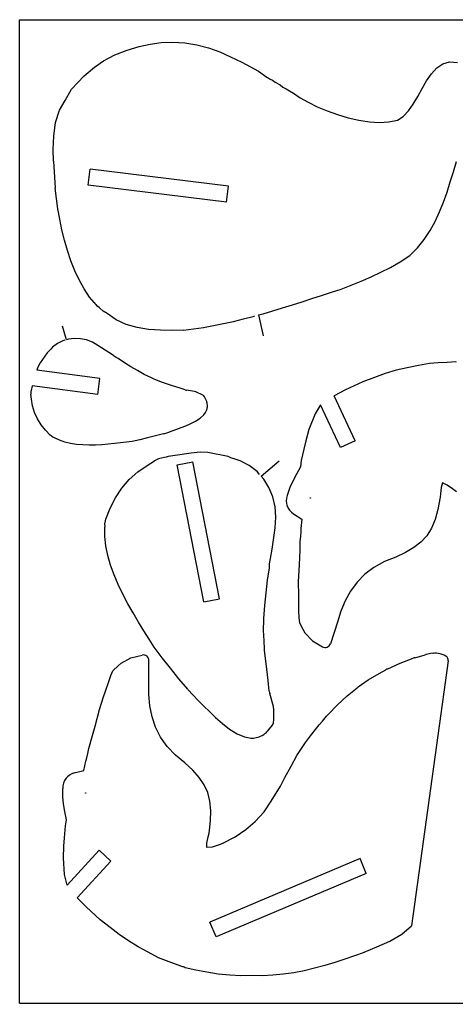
# Model space of a CAD drawing. Extents: x 167 to 467, y 466 to 711.
# Drawn here: x 166.8 to 275.7, y 466.2 to 711.2 of the extents above; entities that cross this region are included whole.
import ezdxf

# ---------------------------------------------------------------- set-up
doc = ezdxf.new("R2010")
doc.units = 0
doc.linetypes.add('AUSGEZOGEN', pattern=[0])
for name, color, linetype in [('01_DREHEN', 7, 'AUSGEZOGEN'), ('02_MITTEL', 2, 'AUSGEZOGEN'), ('03_DUENN', 1, 'AUSGEZOGEN')]:
    doc.layers.add(name, color=color, linetype=linetype)

msp = doc.modelspace()

# ---------------------------------------------------------------- linework, layer by layer
at = {"layer": '01_DREHEN'}
for p, q in [((202.119942, 705.504138), (205.020011, 705.614237)), ((205.020011, 705.614237), (207.999879, 705.413156)), ((190.503838, 702.415909), (193.573097, 703.604099)), ((193.573097, 703.604099), (196.620462, 704.500019)), ((196.620462, 704.500019), (199.365788, 705.061693)), ((199.365788, 705.061693), (202.119942, 705.504138)), ((207.999879, 705.413156), (210.993366, 704.922021)), ((210.993366, 704.922021), (213.934393, 704.161932)), ((213.934393, 704.161932), (216.756847, 703.154054)), ((216.756847, 703.154054), (219.39458, 701.919516)), ((185.420215, 699.330638), (187.69283, 700.97743)), ((187.69283, 700.97743), (190.503838, 702.415909)), ((219.39458, 701.919516), (222.247612, 700.598856)), ((272.316657, 700.215608), (274.030012, 700.705676)), ((274.030012, 700.705676), (276.009904, 700.521607)), ((182.90989, 697.207794), (185.420215, 699.330638)), ((222.247612, 700.598856), (226.333312, 698.361219)), ((226.333312, 698.361219), (228.431956, 696.903036)), ((269.498073, 697.715837), (270.821983, 699.177115)), ((270.821983, 699.177115), (272.316657, 700.215608)), ((179.692206, 693.850572), (182.90989, 697.207794)), ((228.431956, 696.903036), (228.773083, 696.675264)), ((228.773083, 696.675264), (229.262391, 696.352104)), ((229.262391, 696.352104), (229.828461, 696.11612)), ((229.828461, 696.11612), (230.512237, 695.655657)), ((267.171203, 694.027581), (268.297109, 695.957422)), ((268.297109, 695.957422), (269.498073, 697.715837)), ((178.164671, 691.094162), (179.692206, 693.850572)), ((230.512237, 695.655657), (231.771447, 694.969768)), ((231.771447, 694.969768), (232.4623, 694.397541)), ((232.4623, 694.397541), (233.293633, 693.970123)), ((233.293633, 693.970123), (234.131101, 693.445829)), ((234.131101, 693.445829), (235.081277, 692.91369)), ((266.072471, 692.051923), (267.171203, 694.027581)), ((176.689373, 688.637867), (178.164671, 691.094162)), ((235.081277, 692.91369), (236.750632, 691.767116)), ((236.750632, 691.767116), (238.745075, 690.623214)), ((264.953057, 690.156194), (266.072471, 692.051923)), ((175.770716, 685.557484), (176.689373, 688.637867)), ((238.745075, 690.623214), (241.001964, 689.516871)), ((241.001964, 689.516871), (243.458691, 688.482974)), ((243.458691, 688.482974), (246.05265, 687.556411)), ((262.460684, 687.106995), (263.765081, 688.465969)), ((263.765081, 688.465969), (264.953057, 690.156194)), ((246.05265, 687.556411), (248.72123, 686.772102)), ((248.72123, 686.772102), (251.401794, 686.164865)), ((251.401794, 686.164865), (254.031798, 685.76966)), ((258.889465, 685.754812), (260.991949, 686.204913)), ((260.991949, 686.204913), (262.460684, 687.106995)), ((175.298567, 682.188635), (175.770716, 685.557484)), ((254.031798, 685.76966), (256.548536, 685.621334)), ((256.548536, 685.621334), (258.889465, 685.754812)), ((175.162796, 678.866941), (175.298567, 682.188635)), ((175.25327, 675.928023), (175.162796, 678.866941)), ((175.25327, 675.928023), (175.677916, 669.221521)), ((183.877805, 669.99541), (184.369348, 673.965053)), ((218.856369, 669.694686), (184.369348, 673.965053)), ((274.977158, 673.322841), (275.743231, 675.880647)), ((274.204038, 670.775834), (274.977158, 673.322841)), ((175.978871, 666.66923), (175.677916, 669.221521)), ((218.364826, 665.725043), (183.877805, 669.99541)), ((218.364826, 665.725043), (218.856369, 669.694686)), ((273.393076, 668.253297), (274.204038, 670.775834)), ((176.34486, 664.082542), (175.978871, 666.66923)), ((272.513543, 665.768906), (273.393076, 668.253297)), ((176.788052, 661.476098), (176.34486, 664.082542)), ((271.534641, 663.336366), (272.513543, 665.768906)), ((270.425645, 660.96932), (271.534641, 663.336366)), ((177.320522, 658.864466), (176.788052, 661.476098)), ((269.155789, 658.681473), (270.425645, 660.96932)), ((177.954365, 656.26235), (177.320522, 658.864466)), ((267.694242, 656.48653), (269.155789, 658.681473)), ((178.701693, 653.684287), (177.954365, 656.26235)), ((264.073198, 652.430059), (266.010311, 654.398168)), ((266.010311, 654.398168), (267.694242, 656.48653)), ((179.574536, 651.144944), (178.701693, 653.684287)), ((261.681784, 650.879339), (264.073198, 652.430059)), ((180.585103, 648.658895), (179.574536, 651.144944)), ((256.876731, 648.278297), (259.28555, 649.507354)), ((259.28555, 649.507354), (261.681784, 650.879339)), ((181.745392, 646.24084), (180.585103, 648.658895)), ((251.99039, 646.105536), (254.4476, 647.156294)), ((254.4476, 647.156294), (256.876731, 648.278297)), ((182.857111, 644.181495), (181.745392, 646.24084)), ((246.96078, 644.074464), (249.497373, 645.090185)), ((249.497373, 645.090185), (251.99039, 646.105536)), ((184.243309, 642.071753), (182.857111, 644.181495)), ((185.389916, 640.759029), (184.243309, 642.071753)), ((239.67085, 641.727898), (242.100208, 642.512943)), ((242.100208, 642.512943), (244.529871, 643.296896)), ((244.529871, 643.296896), (246.96078, 644.074464)), ((186.704233, 639.409959), (186.220673, 639.811376)), ((232.374057, 639.419546), (234.8088, 640.175911)), ((234.8088, 640.175911), (237.240715, 640.947146)), ((237.240715, 640.947146), (239.67085, 641.727898)), ((187.611729, 638.607028), (186.704233, 639.409959)), ((188.597297, 637.98862), (187.611729, 638.607028)), ((190.842476, 636.401512), (188.597297, 637.98862)), ((222.586461, 636.648929), (225.042707, 637.292727)), ((225.042707, 637.292727), (225.481339, 637.414488)), ((226.404902, 637.670864), (227.492053, 637.97265)), ((226.404902, 637.670864), (227.49295, 632.419503)), ((227.492053, 637.97265), (229.935512, 638.683342)), ((229.935512, 638.683342), (232.374057, 639.419546)), ((178.449039, 631.457803), (177.48382, 634.87457)), ((193.370514, 635.257494), (190.842476, 636.401512)), ((196.104993, 634.490522), (193.370514, 635.257494)), ((212.671662, 634.540971), (215.165866, 634.987258)), ((215.165866, 634.987258), (217.649067, 635.49089)), ((217.649067, 635.49089), (220.12224, 636.046542)), ((220.12224, 636.046542), (222.586461, 636.648929)), ((198.969334, 634.034471), (196.104993, 634.490522)), ((201.887121, 633.823264), (198.969334, 634.034471)), ((204.781773, 633.790811), (201.887121, 633.823264)), ((207.576844, 633.870999), (204.781773, 633.790811)), ((207.646032, 633.841713), (210.165376, 634.157348)), ((210.165376, 634.157348), (212.671662, 634.540971)), ((176.229273, 630.522072), (175.013078, 629.59624)), ((177.56666, 631.195621), (176.229273, 630.522072)), ((178.094947, 631.352591), (177.56666, 631.195621)), ((178.992595, 631.619311), (178.449039, 631.457803)), ((180.474434, 631.795568), (178.992595, 631.619311)), ((181.979518, 631.726791), (180.474434, 631.795568)), ((183.47519, 631.415382), (181.979518, 631.726791)), ((184.928806, 630.863765), (183.47519, 631.415382)), ((186.307721, 630.074365), (184.928806, 630.863765)), ((187.246103, 629.485655), (186.307721, 630.074365)), ((173.071787, 627.395793), (172.468563, 626.556568)), ((173.686112, 628.228875), (173.071787, 627.395793)), ((174.017922, 628.528595), (173.686112, 628.228875)), ((174.580035, 629.113599), (174.017922, 628.528595)), ((175.013078, 629.59624), (174.580035, 629.113599)), ((189.021078, 628.321702), (187.246103, 629.485655)), ((190.188724, 627.519225), (189.021078, 628.321702)), ((190.401674, 627.373009), (190.188724, 627.519225)), ((190.837069, 627.053017), (190.401674, 627.373009)), ((171.870876, 625.714278), (171.320072, 624.681912)), ((172.468563, 626.556568), (171.870876, 625.714278)), ((191.364046, 626.787315), (190.837069, 627.053017)), ((192.938718, 625.760754), (191.364046, 626.787315)), ((194.537281, 624.756164), (192.938718, 625.760754)), ((196.176996, 623.783542), (194.537281, 624.756164)), ((266.247055, 625.079921), (263.455743, 624.5201)), ((269.054697, 625.595648), (266.247055, 625.079921)), ((271.216736, 625.714247), (269.054697, 625.595648)), ((273.378774, 625.832846), (271.216736, 625.714247)), ((275.540813, 625.951445), (273.378774, 625.832846)), ((275.726154, 625.868288), (275.540813, 625.951445)), ((171.320072, 624.681912), (171.043224, 623.880666)), ((186.829976, 621.789565), (171.043224, 623.880666)), ((197.875128, 622.852884), (196.176996, 623.783542)), ((199.648939, 621.97419), (197.875128, 622.852884)), ((257.967248, 623.066635), (255.292637, 622.072217)), ((260.692045, 623.8658), (257.967248, 623.066635)), ((263.455743, 624.5201), (260.692045, 623.8658)), ((169.890755, 619.998423), (169.630145, 618.816986)), ((186.304732, 617.824241), (169.890755, 619.998423)), ((186.304732, 617.824241), (186.829976, 621.789565)), ((200.007122, 621.825444), (199.648939, 621.97419)), ((200.369605, 621.677936), (200.007122, 621.825444)), ((200.740711, 621.532906), (200.369605, 621.677936)), ((202.209027, 620.941171), (200.740711, 621.532906)), ((204.931378, 620.024714), (202.209027, 620.941171)), ((206.550985, 619.490443), (204.931378, 620.024714)), ((252.374018, 620.985913), (248.08678, 619.015871)), ((255.292637, 622.072217), (252.374018, 620.985913)), ((169.788543, 616.649708), (169.598783, 617.954647)), ((208.077608, 618.995068), (206.550985, 619.490443)), ((210.425849, 618.569073), (208.414857, 618.912055)), ((212.182035, 617.827505), (211.062842, 618.365958)), ((212.896005, 617.266087), (212.710526, 617.481577)), ((212.710526, 617.481577), (212.74748, 617.448302)), ((248.08678, 619.015871), (245.224219, 617.512528)), ((250.461132, 606.304122), (245.224219, 617.512528)), ((170.028773, 614.984594), (169.788543, 616.649708)), ((170.526847, 613.359456), (170.028773, 614.984594)), ((213.360136, 616.29747), (212.896005, 617.266087)), ((213.616246, 615.20504), (213.581467, 615.52209)), ((241.857004, 615.269923), (240.478465, 612.998272)), ((246.837219, 604.610918), (241.857004, 615.269923)), ((171.249594, 611.795258), (170.526847, 613.359456)), ((211.799805, 611.940232), (212.718611, 612.755692)), ((212.718611, 612.755692), (213.136793, 613.354043)), ((213.478191, 614.072795), (213.53914, 614.287259)), ((240.478465, 612.998272), (238.949258, 609.126785)), ((172.163823, 610.312894), (171.249594, 611.795258)), ((173.236395, 608.933294), (172.163823, 610.312894)), ((207.034811, 609.588441), (208.228987, 610.062448)), ((208.228987, 610.062448), (209.474724, 610.604893)), ((209.474724, 610.604893), (210.691753, 611.22706)), ((210.691753, 611.22706), (211.799805, 611.940232)), ((174.434115, 607.677354), (173.236395, 608.933294)), ((174.657542, 607.527165), (174.434115, 607.677354)), ((202.659569, 608.072359), (200.675583, 607.521991)), ((202.703889, 608.064124), (203.778905, 608.402685)), ((203.778905, 608.402685), (204.847727, 608.76279)), ((204.847727, 608.76279), (205.972464, 609.171589)), ((205.972464, 609.171589), (207.034811, 609.588441)), ((238.949258, 609.126785), (238.170897, 606.299385)), ((175.033156, 607.252916), (174.657542, 607.527165)), ((175.443057, 607.0864), (175.033156, 607.252916)), ((175.444705, 607.080665), (175.443057, 607.0864)), ((175.448833, 607.066308), (175.444705, 607.080665)), ((175.454196, 607.04765), (175.448833, 607.066308)), ((176.713505, 606.450515), (175.454196, 607.04765)), ((178.064164, 605.988591), (176.713505, 606.450515)), ((179.491854, 605.64908), (178.064164, 605.988591)), ((180.98227, 605.419143), (179.491854, 605.64908)), ((182.521124, 605.285944), (180.98227, 605.419143)), ((184.094113, 605.23671), (182.521124, 605.285944)), ((185.686909, 605.258595), (184.094113, 605.23671)), ((187.285245, 605.338772), (185.686909, 605.258595)), ((188.874804, 605.464441), (187.285245, 605.338772)), ((190.441278, 605.622762), (188.874804, 605.464441)), ((191.970355, 605.800915), (190.441278, 605.622762)), ((193.447757, 605.986112), (191.970355, 605.800915)), ((194.859176, 606.165513), (193.447757, 605.986112)), ((196.768644, 606.564657), (194.859176, 606.165513)), ((198.709692, 607.018127), (196.768644, 606.564657)), ((200.675583, 607.521991), (198.709692, 607.018127)), ((238.170897, 606.299385), (237.665934, 604.252814)), ((250.461132, 606.304122), (246.837219, 604.610918)), ((209.549594, 603.243021), (205.571376, 602.638705)), ((211.788299, 603.474998), (209.549594, 603.243021)), ((213.735626, 603.369383), (211.788299, 603.474998)), ((215.42878, 603.059171), (213.735626, 603.369383)), ((217.121202, 602.738436), (215.42878, 603.059171)), ((218.812154, 602.396607), (217.121202, 602.738436)), ((237.665934, 604.252814), (237.045928, 601.370263)), ((198.575459, 600.136086), (200.413409, 601.341137)), ((203.312217, 602.250646), (201.738298, 601.900634)), ((206.052865, 600.281159), (209.978539, 601.048467)), ((212.718997, 566.176125), (206.052865, 600.281159)), ((216.644672, 566.943433), (209.978539, 601.048467)), ((219.498484, 602.10624), (218.812154, 602.396607)), ((220.777897, 601.668705), (219.498484, 602.10624)), ((221.811827, 601.354129), (220.777897, 601.668705)), ((224.066478, 600.168271), (221.811827, 601.354129)), ((227.042357, 597.47319), (231.525108, 601.336019)), ((237.045928, 601.370263), (236.80035, 599.862164)), ((194.124153, 596.705114), (196.228879, 598.601308)), ((196.228879, 598.601308), (198.575459, 600.136086)), ((226.02527, 598.62177), (224.066478, 600.168271)), ((226.634208, 597.934106), (226.02527, 598.62177)), ((235.808556, 598.016059), (234.914843, 596.292259)), ((236.80035, 599.862164), (235.808556, 598.016059)), ((192.269611, 594.512372), (194.124153, 596.705114)), ((227.668894, 596.765651), (227.042357, 597.47319)), ((228.97804, 594.650939), (227.668894, 596.765651)), ((234.914843, 596.292259), (234.218846, 594.654004)), ((272.216296, 595.803166), (271.929557, 594.717213)), ((273.439034, 595.295123), (272.216296, 595.803166)), ((190.673461, 592.087931), (192.269611, 594.512372)), ((229.93335, 592.328664), (228.97804, 594.650939)), ((234.218846, 594.654004), (233.523781, 592.696516)), ((271.747263, 593.116962), (271.677607, 592.230216)), ((271.929557, 594.717213), (271.747263, 593.116962)), ((274.762794, 594.352046), (273.439034, 595.295123)), ((275.708932, 593.60638), (274.762794, 594.352046)), ((189.344001, 589.496591), (190.673461, 592.087931)), ((230.515468, 589.849854), (229.93335, 592.328664)), ((271.677607, 592.230216), (271.094202, 589.201541)), ((188.289441, 586.803201), (189.344001, 589.496591)), ((230.705083, 587.265533), (230.515468, 589.849854)), ((233.533456, 589.992708), (233.480921, 590.137369)), ((235.08149, 588.135581), (237.206641, 586.77286)), ((271.094202, 589.201541), (270.39015, 586.674099)), ((188.069783, 585.599472), (188.219774, 586.359953)), ((188.106683, 584.863009), (188.069783, 585.599472)), ((188.219774, 586.359953), (188.289441, 586.803201)), ((230.482887, 584.626727), (230.705083, 587.265533)), ((237.206641, 586.77286), (236.945954, 584.424973)), ((270.39015, 586.674099), (269.472261, 584.514815)), ((188.04008, 582.496111), (188.055979, 584.818908)), ((188.055979, 584.818908), (188.080393, 584.840142)), ((188.080393, 584.840142), (188.099178, 584.856482)), ((188.099178, 584.856482), (188.106683, 584.863009)), ((230.253862, 582.794715), (230.482887, 584.626727)), ((236.894813, 583.595169), (236.872068, 582.454158)), ((236.945954, 584.424973), (236.894813, 583.595169)), ((269.472261, 584.514815), (268.310331, 582.669141)), ((188.292748, 580.130461), (188.04008, 582.496111)), ((229.744524, 579.29395), (230.253862, 582.794715)), ((236.698974, 581.249781), (236.668622, 580.006153)), ((236.872068, 582.454158), (236.698974, 581.249781)), ((266.874114, 581.082692), (265.133452, 579.700922)), ((268.310331, 582.669141), (266.874114, 581.082692)), ((188.784567, 577.73458), (188.292748, 580.130461)), ((229.353887, 576.965124), (229.744524, 579.29395)), ((236.649085, 579.098395), (236.537845, 575.414049)), ((236.668622, 580.006153), (236.649085, 579.098395)), ((263.058152, 578.469405), (260.617983, 577.333611)), ((265.133452, 579.700922), (263.058152, 578.469405)), ((189.486072, 575.321046), (188.784567, 577.73458)), ((229.105822, 575.657511), (229.28285, 576.540501)), ((229.28285, 576.540501), (229.353887, 576.965124)), ((257.7828, 576.239119), (255.14271, 574.788004)), ((260.617983, 577.333611), (257.7828, 576.239119)), ((190.36782, 572.902414), (189.486072, 575.321046)), ((228.632533, 571.572908), (229.075265, 574.674367)), ((229.075265, 574.674367), (229.105822, 575.657511)), ((236.537845, 575.414049), (236.258947, 571.19072)), ((255.14271, 574.788004), (252.875666, 573.062751)), ((191.400442, 570.491302), (190.36782, 572.902414)), ((228.239807, 568.450819), (228.632533, 571.572908)), ((236.258947, 571.19072), (236.30145, 567.863892)), ((250.950209, 571.087025), (249.33488, 568.884537)), ((252.875666, 573.062751), (250.950209, 571.087025)), ((192.554452, 568.100316), (191.400442, 570.491302)), ((227.924339, 565.289053), (228.239807, 568.450819)), ((249.33488, 568.884537), (247.998237, 566.479026)), ((193.800427, 565.741984), (192.554452, 568.100316)), ((212.718997, 566.176125), (216.644672, 566.943433)), ((236.30145, 567.863892), (236.316055, 566.327151)), ((236.316055, 566.327151), (236.374478, 564.036321)), ((247.998237, 566.479026), (246.908772, 563.894198)), ((195.108953, 563.428927), (193.800427, 565.741984)), ((227.713383, 562.068566), (227.924339, 565.289053)), ((236.374478, 564.036321), (236.407101, 562.196791)), ((246.908772, 563.894198), (246.03505, 561.153744)), ((196.450564, 561.173726), (195.108953, 563.428927)), ((197.79582, 558.988982), (196.450564, 561.173726)), ((227.634192, 558.770312), (227.713383, 562.068566)), ((236.407101, 562.196791), (236.552438, 560.965461)), ((246.03505, 561.153744), (244.286855, 555.746075)), ((199.115349, 556.887265), (197.79582, 558.988982)), ((227.661543, 558.124491), (227.634192, 558.770312)), ((236.552438, 560.965461), (237.387754, 559.353301)), ((237.387754, 559.353301), (237.93578, 558.516893)), ((200.379687, 554.881156), (199.115349, 556.887265)), ((227.693789, 557.473042), (227.661543, 558.124491)), ((227.735848, 556.810312), (227.693789, 557.473042)), ((227.875199, 554.175548), (227.735848, 556.810312)), ((237.93578, 558.516893), (239.867425, 556.523552)), ((239.867425, 556.523552), (242.321421, 555.019434)), ((202.326519, 552.277243), (200.379687, 554.881156)), ((228.406501, 549.41767), (227.875199, 554.175548)), ((192.113633, 550.925728), (194.559369, 552.238374)), ((194.559369, 552.238374), (197.35423, 552.926281)), ((199.029741, 545.953946), (199.006202, 551.637124)), ((204.377648, 549.663852), (202.326519, 552.277243)), ((261.679981, 550.907635), (264.951962, 552.153366)), ((273.688288, 551.509838), (264.521689, 485.46514)), ((265.358486, 552.283762), (267.945873, 553.023943)), ((269.263332, 553.296147), (268.279593, 553.104096)), ((269.924747, 553.377723), (269.263332, 553.296147)), ((269.871552, 553.368923), (269.924747, 553.377723)), ((272.447277, 553.025876), (271.655455, 553.259308)), ((273.15805, 552.596553), (272.873148, 552.811444)), ((189.539693, 547.883798), (190.052076, 549.012851)), ((190.052076, 549.012851), (191.3375, 550.29523)), ((191.3375, 550.29523), (192.113633, 550.925728)), ((206.522397, 547.048393), (204.377648, 549.663852)), ((228.73914, 546.594778), (228.406501, 549.41767)), ((256.460568, 548.370414), (258.161125, 549.293071)), ((258.587137, 549.516412), (261.679981, 550.907635)), ((188.950014, 546.141038), (189.539693, 547.883798)), ((208.75014, 544.438325), (206.522397, 547.048393)), ((229.065106, 543.93974), (228.73914, 546.594778)), ((251.191393, 544.995815), (253.721676, 546.758926)), ((253.721676, 546.758926), (256.460568, 548.370414)), ((187.718145, 542.516382), (188.198711, 543.976122)), ((188.198711, 543.976122), (188.950014, 546.141038)), ((199.030033, 543.077581), (199.029741, 545.953946)), ((208.768889, 544.365571), (210.036937, 542.979708)), ((248.512928, 542.804118), (250.933383, 544.800052)), ((186.667417, 539.359554), (187.718145, 542.516382)), ((199.283138, 540.28398), (199.030033, 543.077581)), ((210.036937, 542.979708), (211.333177, 541.618365)), ((211.333177, 541.618365), (212.742332, 540.206813)), ((230.074112, 540.092231), (229.177032, 543.371804)), ((246.070256, 540.532084), (248.512928, 542.804118)), ((185.650679, 535.250961), (186.667417, 539.359554)), ((199.826201, 537.586169), (199.283138, 540.28398)), ((212.742332, 540.206813), (214.119746, 538.89519)), ((243.715469, 538.157343), (246.070256, 540.532084)), ((200.696441, 534.997169), (199.826201, 537.586169)), ((214.119746, 538.89519), (215.676286, 537.424622)), ((215.676286, 537.424622), (217.372508, 535.92432)), ((230.189687, 536.917109), (230.215536, 538.986922)), ((242.313914, 536.46631), (242.671923, 536.918674)), ((242.671923, 536.918674), (243.365493, 537.684092)), ((243.365493, 537.684092), (243.715469, 538.157343)), ((184.637868, 531.706812), (185.650679, 535.250961)), ((201.931023, 532.530048), (200.696441, 534.997169)), ((217.372508, 535.92432), (219.168969, 534.523495)), ((219.168969, 534.523495), (221.026228, 533.351357)), ((228.707218, 534.060463), (229.843963, 535.443344)), ((229.843963, 535.443344), (230.038992, 535.875218)), ((230.038992, 535.875218), (230.014727, 535.795971)), ((239.63142, 533.238632), (240.621183, 534.412624)), ((240.621183, 534.412624), (241.497823, 535.527123)), ((241.497823, 535.527123), (242.313914, 536.46631)), ((184.380831, 530.835985), (184.637868, 531.706812)), ((203.567123, 530.197846), (201.931023, 532.530048)), ((221.026228, 533.351357), (222.90484, 532.537117)), ((222.90484, 532.537117), (224.103125, 532.326425)), ((225.429273, 532.316471), (225.796178, 532.37532)), ((227.237021, 532.904727), (227.691541, 533.180398)), ((238.121474, 531.201933), (239.1118, 532.502786)), ((239.1118, 532.502786), (239.63142, 533.238632)), ((183.831303, 528.441797), (184.032107, 529.641865)), ((184.032107, 529.641865), (184.380831, 530.835985)), ((205.641897, 528.013557), (203.567123, 530.197846)), ((235.940138, 527.946982), (238.121474, 531.201933)), ((183.303238, 526.541608), (183.506492, 527.347758)), ((183.506492, 527.347758), (183.831303, 528.441797)), ((208.010846, 526.109808), (205.641897, 528.013557)), ((234.478343, 525.240822), (235.940138, 527.946982)), ((182.83865, 524.225428), (183.303238, 526.541608)), ((209.990892, 524.28666), (208.010846, 526.109808)), ((232.942069, 522.457995), (234.478343, 525.240822)), ((178.361167, 522.273031), (178.267184, 522.151153)), ((180.400042, 523.572384), (182.83865, 524.225428)), ((211.59423, 522.483105), (209.990892, 524.28666)), ((212.833106, 520.638009), (211.59423, 522.483105)), ((231.841236, 520.303973), (232.942069, 522.457995)), ((177.598732, 517.623715), (177.530904, 519.699836)), ((213.719759, 518.690347), (212.833106, 520.638009)), ((229.486039, 516.523523), (231.841236, 520.303973)), ((177.764388, 515.851471), (177.598732, 517.623715)), ((214.266361, 516.578992), (213.719759, 518.690347)), ((178.092446, 513.937683), (177.764388, 515.851471)), ((214.485213, 514.242942), (214.266361, 516.578992)), ((227.767653, 513.915986), (229.486039, 516.523523)), ((178.476815, 511.87758), (178.092446, 513.937683)), ((214.38853, 511.621052), (214.485213, 514.242942)), ((225.557403, 511.526926), (227.767653, 513.915986)), ((177.96825, 507.431413), (178.252843, 510.366122)), ((178.252843, 510.366122), (178.476815, 511.87758)), ((214.024693, 508.558234), (214.38853, 511.621052)), ((223.188174, 509.454711), (225.557403, 511.526926)), ((177.827902, 505.328144), (177.96825, 507.431413)), ((213.509538, 506.112166), (213.821788, 507.692208)), ((213.821788, 507.692208), (214.024693, 508.558234)), ((217.467067, 506.066312), (220.533522, 507.650709)), ((220.533522, 507.650709), (223.188174, 509.454711)), ((177.710934, 502.397895), (177.827902, 505.328144)), ((213.452974, 504.99042), (213.509538, 506.112166)), ((214.772248, 505.103174), (213.452974, 504.99042)), ((216.319876, 505.599742), (214.772248, 505.103174)), ((217.447768, 506.022891), (216.319876, 505.599742)), ((177.992306, 498.244858), (177.710934, 502.397895)), ((186.597722, 504.305244), (178.615934, 495.661865)), ((189.53635, 501.591548), (186.597722, 504.305244)), ((189.53635, 501.591548), (181.143154, 492.50266)), ((251.701785, 502.24587), (214.228428, 486.450549)), ((253.255423, 498.559966), (251.701785, 502.24587)), ((178.615934, 495.661865), (177.992306, 498.244858)), ((253.255423, 498.559966), (215.782066, 482.764645)), ((183.414035, 490.201053), (181.143154, 492.50266)), ((186.9006, 487.022164), (183.414035, 490.201053)), ((189.351532, 485.10088), (186.9006, 487.022164)), ((191.59788, 483.341241), (189.351532, 485.10088)), ((215.782066, 482.764645), (214.228428, 486.450549)), ((262.078243, 483.405995), (264.521689, 485.46514)), ((193.951335, 481.752394), (191.59788, 483.341241)), ((259.098804, 481.687454), (262.078243, 483.405995)), ((196.385843, 480.289759), (193.951335, 481.752394)), ((198.875353, 478.908756), (196.385843, 480.289759)), ((252.735116, 478.951889), (255.884165, 480.229443)), ((255.884165, 480.229443), (259.098804, 481.687454)), ((201.39381, 477.564807), (198.875353, 478.908756)), ((250.324104, 478.012552), (247.901606, 477.159517)), ((252.684458, 478.896405), (250.324104, 478.012552)), ((203.417742, 476.795279), (201.39381, 477.564807)), ((205.441675, 476.02575), (203.417742, 476.795279)), ((207.465608, 475.256222), (205.441675, 476.02575)), ((242.905308, 475.599547), (240.349069, 474.919491)), ((245.425748, 476.350684), (242.905308, 475.599547)), ((247.901606, 477.159517), (245.425748, 476.350684)), ((207.667448, 475.27917), (207.465608, 475.256222)), ((207.812964, 475.240496), (207.667448, 475.27917)), ((208.037326, 475.080122), (207.812964, 475.240496)), ((210.731057, 474.474863), (208.037326, 475.080122)), ((213.51471, 473.932232), (210.731057, 474.474863)), ((216.344737, 473.487391), (213.51471, 473.932232)), ((219.177574, 473.175641), (216.344737, 473.487391)), ((221.969682, 473.032216), (219.177574, 473.175641)), ((224.677477, 473.092375), (221.969682, 473.032216)), ((227.3387, 473.056286), (224.677477, 473.092375)), ((229.942046, 473.179194), (227.3387, 473.056286)), ((232.553551, 473.44038), (229.942046, 473.179194)), ((235.164432, 473.826459), (232.553551, 473.44038)), ((237.765853, 474.323989), (235.164432, 473.826459)), ((240.349069, 474.919491), (237.765853, 474.323989))]:
    msp.add_line(p, q, dxfattribs=at)
for centre, radius, start, end in [((188.775559, 642.889076), 3.99996, 212.175679, 230.302965), ((171.97378, 618.30001), 2.399976, 167.560492, 188.273753), ((208.818355, 621.277868), 2.399976, 252.022243, 260.321133), ((210.022351, 616.203259), 2.399976, 64.307439, 80.321132), ((211.141545, 615.664807), 2.399976, 47.998784, 64.307439), ((211.195802, 615.260388), 2.399976, 6.260189, 25.602303), ((211.230581, 614.943338), 2.399976, 344.135155, 6.260189), ((211.169632, 614.728874), 2.399976, 325.050658, 344.135155), ((202.606609, 597.996057), 3.99996, 102.537569, 123.25083), ((206.395624, 591.070087), 11.597944, 94.075359, 105.417948), ((237.293168, 591.358082), 3.99996, 160.451076, 199.958963), ((237.240633, 591.502744), 3.99996, 199.958963, 237.330591), ((243.018182, 556.156213), 1.33332, 238.494782, 342.084977), ((197.672893, 551.631601), 1.33332, 0.237314, 103.827509), ((266.375193, 548.415173), 3.99996, 104.72497, 110.843178), ((269.04602, 549.178249), 3.99996, 101.04668, 105.964371), ((270.524381, 549.422596), 3.99996, 73.574324, 99.393207), ((272.070253, 551.746972), 1.33332, 52.973971, 73.574324), ((272.355154, 551.532081), 1.33332, 359.044119, 52.973971), ((260.228033, 545.868517), 3.99996, 114.219164, 121.113313), ((233.035256, 544.427165), 3.99996, 186.99932, 195.298209), ((253.478174, 541.714), 3.99996, 124.868926, 129.509363), ((226.215887, 539.03687), 3.99996, 359.284516, 15.298209), ((226.190039, 536.967058), 3.99996, 342.97586, 359.284516), ((224.795804, 536.265952), 3.99996, 260.027734, 279.112232), ((225.162709, 536.324801), 3.99996, 279.112232, 301.237265), ((225.617229, 536.600472), 3.99996, 301.237265, 320.57938), ((181.528731, 519.830447), 3.99996, 142.363328, 181.871215), ((181.434748, 519.708569), 3.99996, 104.9917, 142.363328)]:
    msp.add_arc(centre, radius, start, end, dxfattribs=at)
at = {"layer": '02_MITTEL'}
for p, q in [((166.790488, 466.198598), (166.790488, 711.198598)), ((166.790488, 711.198598), (466.790488, 711.198598)), ((166.790488, 466.198598), (466.790488, 466.198598))]:
    msp.add_line(p, q, dxfattribs=at)
at = {"layer": '03_DUENN'}
for centre in [(239.301989, 592.034626), (183.237254, 518.575846)]:
    msp.add_circle(centre, 0.050891, dxfattribs=at)

doc.saveas('drawing.dxf')
